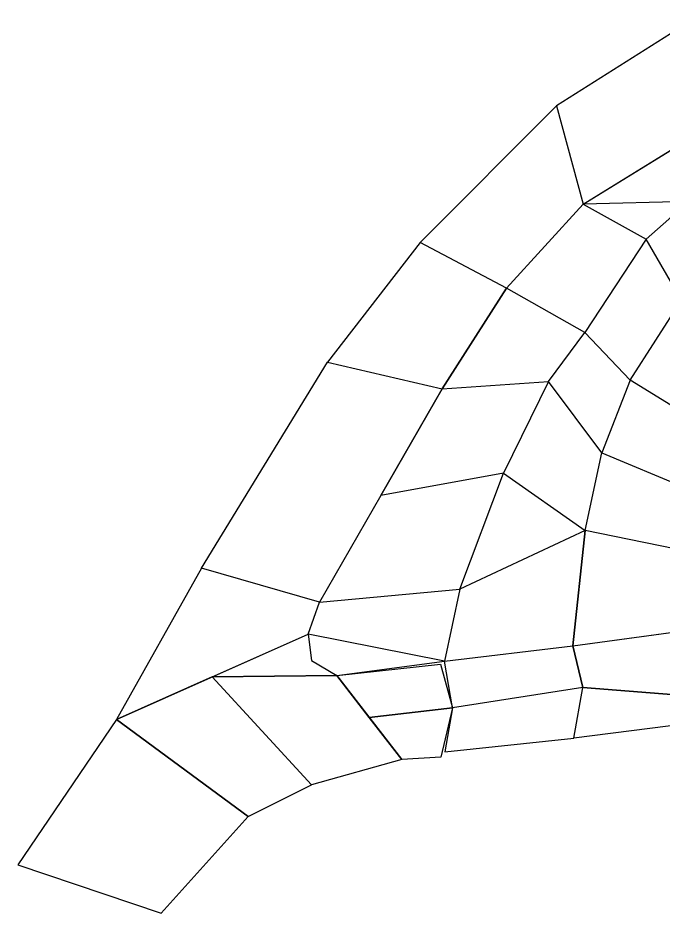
# Model space of a CAD drawing. Extents: x -3020 to 1573, y -2209 to 1232.
# Drawn here: x -3020 to -1410, y -1202 to 1030 of the extents above; entities that cross this region are included whole.
import ezdxf

# ---------------------------------------------------------------- set-up
doc = ezdxf.new("R2010")
doc.units = 0
doc.header["$MEASUREMENT"] = 0
doc.layers.add('LAND', color=8, linetype='CONTINUOUS')
doc.layers.add('ROAD', color=250, linetype='CONTINUOUS')

msp = doc.modelspace()

# ---------------------------------------------------------------- linework, layer by layer
at = {"layer": 'LAND', "linetype": 'CONTINUOUS'}
for points in [[(-1367.6, 714.9, -378), (-1171.2, 676.7, -318), (-1345.7, 572.5, -318), (-1609.6, 565.6, -378)], [(-1609.6, 565.6, -378), (-1452.6, 478.3, -318), (-1605.5, 246.3, -318), (-1800.4, 356.5, -378)], [(-1345.7, 572.5, -318), (-1609.6, 565.6, -378), (-1609.6, 565.6, -378), (-1452.6, 478.3, -318)], [(-1345.7, 572.5, -318), (-1230.2, 484.8, -258), (-1364, 326.7, -258), (-1452.6, 478.3, -318)], [(-1364, 326.7, -258), (-1452.6, 478.3, -318), (-1605.5, 246.3, -318), (-1492, 126.7, -258)], [(-1605.5, 246.3, -318), (-1800.4, 356.5, -378), (-1961.2, 105.2, -378), (-1696.1, 123.9, -318)], [(-1364, 326.7, -258), (-1260.4, 189.1, -198), (-1336.9, 31.2, -198), (-1492, 126.7, -258)], [(-1605.5, 246.3, -318), (-1492, 126.7, -258), (-1562.9, -53.7, -258), (-1696.1, 123.9, -318)], [(-1961.2, 105.2, -378), (-1696.1, 123.9, -318), (-1807.9, -104.5, -318), (-2114.2, -160.8, -378)], [(-1562.9, -53.7, -258), (-1696.1, 123.9, -318), (-1807.9, -104.5, -318), (-1604.6, -247.6, -258)], [(-1336.9, 31.2, -198), (-1492, 126.7, -258), (-1562.9, -53.7, -258), (-1356, -140.2, -198)], [(-1562.9, -53.7, -258), (-1356, -140.2, -198), (-1307.8, -308.4, -198), (-1604.6, -247.6, -258)], [(-1807.9, -104.5, -318), (-2114.2, -160.8, -378), (-2267.3, -426.7, -378), (-1917.2, -394.3, -318)], [(-1807.9, -104.5, -318), (-1604.6, -247.6, -258), (-1604.6, -247.6, -258), (-1917.2, -394.3, -318)], [(-1604.6, -247.6, -258), (-1917.2, -394.3, -318), (-1955.7, -573.4, -318), (-1635.7, -535.4, -258)], [(-1307.8, -308.4, -198), (-1604.6, -247.6, -258), (-1635.7, -535.4, -258), (-1145.9, -468.7, -198)], [(-2267.3, -426.7, -378), (-1917.2, -394.3, -318), (-1955.7, -573.4, -318), (-2295.6, -506.1, -378)], [(-1955.7, -573.4, -318), (-2295.6, -506.1, -378), (-2287.6, -572, -378), (-2224.3, -609, -378)]]:
    msp.add_3dface(points, dxfattribs=at)
at = {"layer": 'ROAD', "linetype": 'CONTINUOUS'}
for points in [[(-1125.6, 864.1, -378), (-1328.1, 1030.2, -378), (-1676.4, 811.1, -378), (-1609.6, 565.6, -378)], [(-1676.4, 811.1, -378), (-1609.6, 565.6, -378), (-1800.4, 356.5, -378), (-2015.9, 469.9, -378)], [(-1800.4, 356.5, -378), (-2015.9, 469.9, -378), (-2247.4, 171.8, -378), (-1961.2, 105.2, -378)], [(-2247.4, 171.8, -378), (-1961.2, 105.2, -378), (-2267.3, -426.7, -378), (-2561.8, -341.5, -378)], [(-2267.3, -426.7, -378), (-2561.8, -341.5, -378), (-2774, -718.5, -378), (-2295.6, -506.1, -378)], [(-1610, -639, -258), (-1635.7, -535.4, -258), (-1011.5, -450.9, -186), (-1011.8, -686.1, -186)], [(-2534.8, -612.3, -378), (-2295.6, -506.1, -378), (-2287.6, -572, -378), (-2224.3, -609, -378)], [(-1610, -639, -258), (-1935.3, -690.2, -318), (-1955.7, -573.4, -318), (-1635.7, -535.4, -258)], [(-2224.3, -609, -378), (-1965.7, -581.2, -318), (-1935.3, -690.2, -318), (-2143, -713.9, -378)], [(-2774, -718.5, -378), (-2445.1, -960.9, -378), (-2287.4, -881.8, -378), (-2534.8, -612.3, -378)], [(-2534.8, -612.3, -378), (-2224.3, -609, -378), (-2061.7, -818.8, -378), (-2287.4, -881.8, -378)], [(-1955, -799.5, -318), (-1632.8, -765.4, -258), (-1610, -639, -258), (-1935.3, -690.2, -318)], [(-1632.8, -765.4, -258), (-1610, -639, -258), (-1011.8, -686.1, -186)], [(-2143, -713.9, -378), (-1935.3, -690.2, -318), (-1964.6, -813.1, -318), (-2061.7, -818.8, -378)], [(-2774, -718.5, -378), (-3019.7, -1081.3, -378), (-2662, -1201.6, -378), (-2445.1, -960.9, -378)]]:
    msp.add_3dface(points, dxfattribs=at)

doc.saveas('drawing.dxf')
